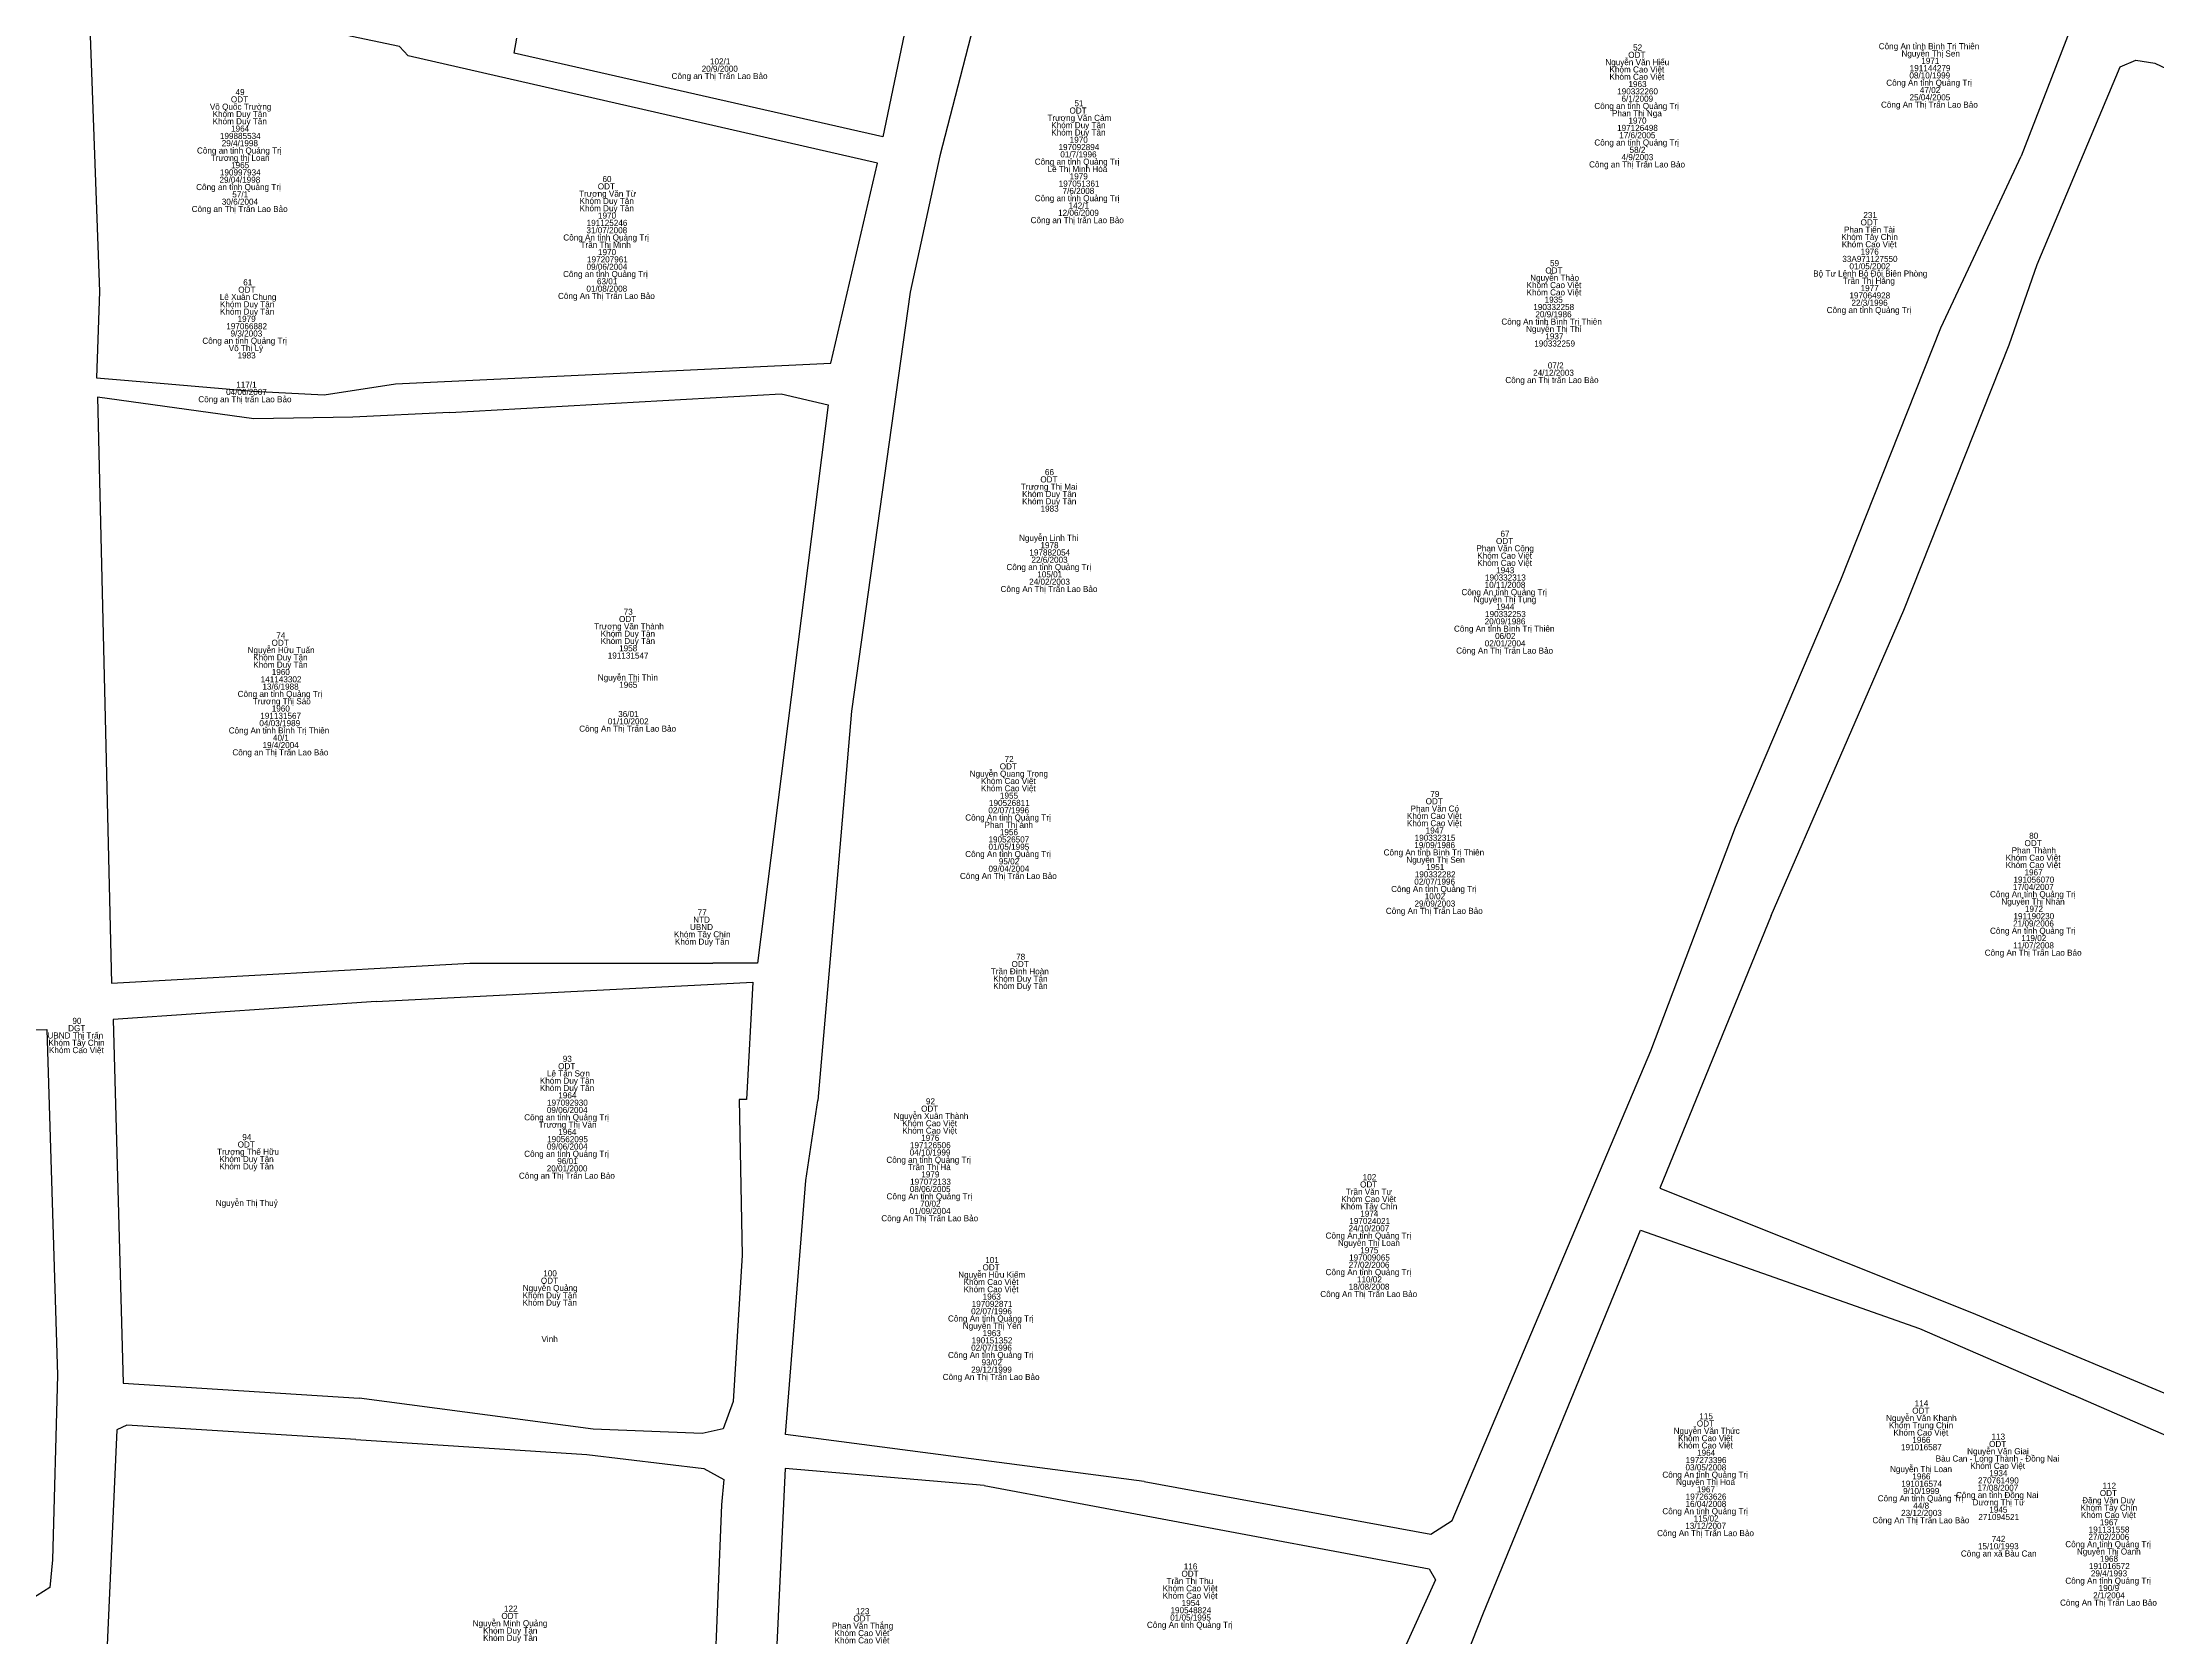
# Model space of a CAD drawing. Extents: x 535932 to 536577, y 1836990 to 1837547.
# Drawn here: x 536156.8 to 536365.2, y 1837218.2 to 1837375.4 of the extents above; entities that cross this region are included whole.
import ezdxf

# ---------------------------------------------------------------- set-up
doc = ezdxf.new("R2010")
doc.units = 0
doc.layers.add('Level 1', color=7, linetype='Continuous')
doc.layers.add('Level 23', color=7, linetype='Continuous')

msp = doc.modelspace()

# ---------------------------------------------------------------- linework, layer by layer
at = {"layer": 'Level 23'}
for p, q in [((536356.56, 1837376.6), (536351.78, 1837364.2)), ((536363.09, 1837373.65), (536364.96, 1837373.38)), ((536364.96, 1837373.38), (536409.17, 1837352.27)), ((536347.08, 1837354.16), (536351.78, 1837364.2)), ((536343.85, 1837347.28), (536347.08, 1837354.16)), ((536350.61, 1837345.6), (536353.35, 1837353.54)), ((536242.31, 1837350.8), (536236.53, 1837309.51)), ((536334, 1837322.45), (536343.85, 1837347.28)), ((536340.22, 1837319.46), (536350.61, 1837345.6)), ((536323.63, 1837298.08), (536334, 1837322.45)), ((536327.14, 1837289.36), (536340.22, 1837319.46)), ((536236.53, 1837309.51), (536235.2, 1837293.79)), ((536315.31, 1837276.04), (536323.63, 1837298.08)), ((536235.2, 1837293.79), (536233.22, 1837271.13)), ((536198.95, 1837284.67), (536222.89, 1837284.67)), ((536232.03, 1837263.26), (536233.22, 1837271.13)), ((536341.75, 1837248.67), (536350.01, 1837245.09)), ((536350.01, 1837245.09), (536356.89, 1837242.11)), ((536284.14, 1837183.46), (536298.8, 1837220.66))]:
    msp.add_line(p, q, dxfattribs=at)
for points in [[(536250.05, 1837382.83), (536245.24, 1837364.22), (536242.31, 1837350.8)], [(536192.87, 1837374.09), (536192.02, 1837375), (536161.35, 1837381.47), (536162.47, 1837350.86)], [(536242.87, 1837381.75), (536239.62, 1837366.11), (536203.32, 1837374.34), (536203.58, 1837375.84)], [(536191.61, 1837341.77), (536234.5, 1837343.81), (536239.12, 1837363.53), (536192.87, 1837374.09)], [(536353.35, 1837353.54), (536361.52, 1837373), (536363.09, 1837373.65)], [(536162.47, 1837350.86), (536162.17, 1837342.35), (536168.82, 1837341.8), (536177.59, 1837341.04), (536184.59, 1837340.69), (536191.61, 1837341.77)], [(536196.98, 1837338.93), (536187.41, 1837338.48), (536177.65, 1837338.32), (536162.26, 1837340.45), (536163.64, 1837282.69), (536198.95, 1837284.67)], [(536196.98, 1837338.93), (536229.61, 1837340.78), (536234.24, 1837339.69), (536227.27, 1837284.67), (536222.89, 1837284.67)], [(536327.14, 1837289.36), (536316.18, 1837262.49), (536346.89, 1837250.24), (536368.04, 1837241.4), (536396.87, 1837224.03), (536406.48, 1837241.75)], [(536189.73, 1837280.9), (536226.84, 1837282.79), (536226.21, 1837271.24), (536225.47, 1837271.24), (536225.79, 1837255.89)], [(536189.73, 1837280.9), (536163.82, 1837279.13), (536164.8, 1837243.3), (536188.03, 1837241.81)], [(536131.16, 1837277.37), (536157.28, 1837278.15), (536158.32, 1837244.06)], [(536265.37, 1837233.59), (536293.62, 1837228.4), (536295.72, 1837229.76), (536315.31, 1837276.04)], [(536265.37, 1837233.59), (536230.04, 1837238.24), (536232.03, 1837263.26)], [(536298.8, 1837220.66), (536314.28, 1837258.37), (536341.75, 1837248.67)], [(536225.79, 1837255.89), (536224.88, 1837241.48), (536223.9, 1837238.79), (536221.82, 1837238.34), (536211.09, 1837238.74), (536188.03, 1837241.81)], [(536158.32, 1837244.06), (536157.84, 1837225.87), (536157.57, 1837223.16), (536155.7, 1837221.98), (536137.64, 1837221.99)], [(536371.64, 1837234.71), (536366.33, 1837238.01), (536356.89, 1837242.11)], [(536187.7, 1837237.74), (536165.15, 1837239.16), (536164.15, 1837238.69), (536161.78, 1837185.33)], [(536187.7, 1837237.74), (536210.47, 1837236.25), (536222, 1837234.89), (536223.97, 1837233.81), (536223.74, 1837231.29), (536222.29, 1837195.57)], [(536249.63, 1837233.21), (536230.02, 1837234.87), (536228.09, 1837194.64)], [(536249.63, 1837233.21), (536293.46, 1837225), (536294.09, 1837223.92), (536284.83, 1837203.46)]]:
    msp.add_lwpolyline(points, dxfattribs=at)

# ---------------------------------------------------------------- texts
at = {"layer": 'Level 1'}
for s, p in [('ODT', (536313.07, 1837373.89)), ('52', (536313.55, 1837374.61)), ('Công An tỉnh Bình Trị Thiên', (536337.75, 1837374.74)), ('Nguyễn Thị Sen', (536339.99, 1837374.02)), ('Công an Thị Trấn Lao Bảo', (536218.82, 1837371.8)), ('20/9/2000', (536221.78, 1837372.52)), ('102/1', (536222.6, 1837373.24)), ('Nguyễn Văn Hiếu', (536310.81, 1837373.17)), ('Khóm Cao Việt', (536311.22, 1837372.45)), ('Khóm Cao Việt', (536311.22, 1837371.73)), ('08/10/1999', (536340.77, 1837371.86)), ('191144279', (536340.8, 1837372.58)), ('1971', (536341.94, 1837373.3)), ('49', (536175.86, 1837370.22)), ('190332260', (536311.98, 1837370.29)), ('1963', (536313.09, 1837371.01)), ('Công An tỉnh Quảng Trị', (536338.49, 1837371.14)), ('25/04/2005', (536340.78, 1837369.7)), ('47/02', (536341.8, 1837370.42)), ('Võ Quốc Trường', (536173.33, 1837368.78)), ('Khóm Duy Tân', (536173.6, 1837368.06)), ('ODT', (536175.4, 1837369.5)), ('Trương Văn Cảm', (536255.86, 1837367.68)), ('ODT', (536258.02, 1837368.4)), ('51', (536258.51, 1837369.12)), ('Công an tỉnh Quảng Trị', (536309.73, 1837368.85)), ('Phan Thị Nga', (536311.47, 1837368.13)), ('6/1/2009', (536312.4, 1837369.57)), ('Công An Thị Trấn Lao Bảo', (536337.97, 1837368.98)), ('Khóm Duy Tân', (536173.6, 1837367.34)), ('199885534', (536174.32, 1837365.9)), ('1964', (536175.42, 1837366.62)), ('Khóm Duy Tân', (536256.22, 1837366.96)), ('Khóm Duy Tân', (536256.22, 1837366.24)), ('1970', (536258.04, 1837365.52)), ('197126498', (536311.97, 1837366.69)), ('17/6/2005', (536312.18, 1837365.97)), ('1970', (536313.09, 1837367.41)), ('Công an tỉnh Quảng Trị', (536172.06, 1837364.46)), ('Trương thị Loan', (536173.42, 1837363.74)), ('29/4/1998', (536174.5, 1837365.18)), ('Công an tỉnh Quảng Trị ', (536254.6, 1837363.36)), ('197092894', (536256.94, 1837364.8)), ('01/7/1996', (536257.12, 1837364.08)), ('Công an tỉnh Quảng Trị', (536309.73, 1837365.25)), ('4/9/2003', (536312.41, 1837363.81)), ('58/2', (536313.2, 1837364.53)), ('29/04/1998', (536174.28, 1837361.58)), ('190997934', (536174.32, 1837362.3)), ('1965', (536175.42, 1837363.02)), ('60', (536212.01, 1837361.65)), ('Lê Thị Minh Hóa', (536255.86, 1837362.64)), ('1979', (536258.04, 1837361.92)), ('Công an Thị Trấn Lao Bảo', (536309.21, 1837363.09)), ('Công an tỉnh Quảng Trị ', (536171.98, 1837360.86)), ('30/6/2004', (536174.51, 1837359.42)), ('57/1', (536175.54, 1837360.14)), ('Trương Văn Từ', (536209.71, 1837360.21)), ('Khóm Duy Tân', (536209.75, 1837359.49)), ('ODT', (536211.55, 1837360.93)), ('Công an tỉnh Quảng Trị ', (536254.6, 1837359.76)), ('197051361', (536256.96, 1837361.2)), ('7/6/2008', (536257.34, 1837360.48)), ('Công an Thị Trấn Lao Bảo', (536171.54, 1837358.7)), ('Khóm Duy Tân', (536209.75, 1837358.77)), ('191125246', (536210.45, 1837357.33)), ('1970', (536211.57, 1837358.05)), ('Công an Thị trấn Lao Bảo ', (536254.19, 1837357.6)), ('12/06/2009', (536256.9, 1837358.32)), ('142/1', (536257.94, 1837359.04)), ('ODT', (536335.96, 1837357.38)), ('231', (536336.23, 1837358.1)), ('Công An tỉnh Quảng Trị', (536208.15, 1837355.89)), ('Trần Thị Minh', (536209.85, 1837355.17)), ('31/07/2008', (536210.43, 1837356.61)), ('Khóm Tây Chín', (536334.06, 1837355.94)), ('Khóm Cao Việt', (536334.11, 1837355.22)), ('Phan Tiến Tài', (536334.33, 1837356.66)), ('09/06/2004', (536210.44, 1837353.01)), ('197207961', (536210.49, 1837353.73)), ('1970', (536211.57, 1837354.45)), ('59', (536305.36, 1837353.36)), ('33A971127550', (536334.16, 1837353.78)), ('01/05/2002', (536334.86, 1837353.06)), ('1976', (536335.97, 1837354.5)), ('61', (536176.62, 1837351.47)), ('Công an tỉnh Quảng Trị ', (536208.13, 1837352.29)), ('63/01', (536211.47, 1837351.57)), ('Khóm Cao Việt', (536303.05, 1837351.2)), ('Nguyễn Thảo', (536303.41, 1837351.92)), ('ODT', (536304.9, 1837352.64)), ('Bộ Tư Lệnh Bộ Đội Biên Phòng', (536331.29, 1837352.34)), ('Trần Thị Hằng', (536334.21, 1837351.62)), ('Lê Xuân Chung', (536174.31, 1837350.03)), ('Khóm Duy Tân', (536174.33, 1837349.31)), ('ODT', (536176.13, 1837350.75)), ('Công An Thị Trấn Lao Bảo', (536207.63, 1837350.13)), ('01/08/2008', (536210.43, 1837350.85)), ('Khóm Cao Việt', (536303.05, 1837350.48)), ('190332258 ', (536303.72, 1837349.04)), ('1935 ', (536304.83, 1837349.76)), ('197064928', (536334.86, 1837350.18)), ('22/3/1996', (536335.06, 1837349.46)), ('1977', (536335.96, 1837350.9)), ('Khóm Duy Tân', (536174.33, 1837348.59)), ('197066882 ', (536174.95, 1837347.15)), ('1979 ', (536176.06, 1837347.87)), ('Công An tỉnh Bình Trị Thiên  ', (536300.57, 1837347.6)), ('Nguyễn Thị Thỉ', (536303, 1837346.88)), ('20/9/1986 ', (536303.92, 1837348.32)), ('Công an tỉnh Quảng Trị', (536332.62, 1837348.74)), ('Công an tỉnh Quảng Trị  ', (536172.59, 1837345.71)), ('Võ Thị Lý ', (536175.19, 1837344.99)), ('9/3/2003 ', (536175.37, 1837346.43)), ('190332259', (536303.81, 1837345.44)), ('1937', (536304.9, 1837346.16)), ('1983 ', (536176.06, 1837344.27)), ('24/12/2003 ', (536303.7, 1837342.56)), (' 07/2', (536304.92, 1837343.28)), ('04/06/2007 ', (536174.93, 1837340.67)), ('117/1 ', (536175.93, 1837341.39)), ('Công an Thị trấn Lao Bảo  ', (536300.96, 1837341.84)), ('Công an Thị trấn Lao Bảo  ', (536172.19, 1837339.95)), ('66', (536255.6, 1837332.77)), ('Trương Thị Mai', (536253.23, 1837331.33)), ('Khóm Duy Tân', (536253.35, 1837330.61)), ('ODT', (536255.15, 1837332.05)), ('Khóm Duy Tân', (536253.35, 1837329.89)), ('1983', (536255.17, 1837329.17)), ('Nguyễn Linh Thi', (536253.05, 1837326.29)), ('ODT', (536300.04, 1837325.98)), ('67', (536300.48, 1837326.7)), ('197882054', (536254.07, 1837324.85)), ('22/6/2003', (536254.27, 1837324.13)), ('1978', (536255.16, 1837325.57)), ('Phan Văn Công', (536298.11, 1837325.26)), ('Khóm Cao Việt', (536298.19, 1837324.54)), ('Khóm Cao Việt', (536298.19, 1837323.82)), ('Công an tỉnh Quảng Trị', (536251.81, 1837323.41)), ('24/02/2003', (536254.05, 1837321.97)), ('105/01', (536254.85, 1837322.69)), ('190332313', (536298.96, 1837322.38)), ('1943', (536300.06, 1837323.1)), ('Công An Thị Trấn Lao Bảo', (536251.23, 1837321.25)), ('Công An tỉnh Quảng Trị', (536296.64, 1837320.94)), ('Nguyễn Thị Tụng', (536297.85, 1837320.22)), ('10/11/2008', (536298.92, 1837321.66)), ('Trương Văn Thành', (536211.19, 1837317.57)), ('ODT', (536213.64, 1837318.29)), ('73', (536214.1, 1837319.01)), ('20/09/1986', (536298.92, 1837318.06)), ('190332253', (536298.96, 1837318.78)), ('1944', (536300.06, 1837319.5)), ('ODT', (536179.41, 1837315.95)), ('74', (536179.87, 1837316.67)), ('Khóm Duy Tân', (536211.84, 1837316.85)), ('Khóm Duy Tân', (536211.84, 1837316.13)), ('Công An tỉnh Bình Trị Thiên', (536295.9, 1837317.34)), ('02/01/2004', (536298.93, 1837315.9)), ('06/02', (536299.95, 1837316.62)), ('Nguyễn Hữu Tuấn', (536177.05, 1837315.23)), ('Khóm Duy Tân', (536177.61, 1837314.51)), ('Khóm Duy Tân', (536177.61, 1837313.79)), ('191131547', (536212.53, 1837314.69)), ('1958', (536213.65, 1837315.41)), ('Công An Thị Trấn Lao Bảo', (536296.12, 1837315.18)), ('141143302', (536178.34, 1837312.35)), ('13/6/1988', (536178.51, 1837311.63)), ('1960', (536179.43, 1837313.07)), ('Nguyễn Thị Thìn', (536211.55, 1837312.53)), ('1965', (536213.66, 1837311.81)), ('Công an tỉnh Quảng Trị', (536176.07, 1837310.91)), ('Trương Thị Sáo', (536177.57, 1837310.19)), ('1960', (536179.43, 1837309.47)), ('Công An tỉnh Bình Trị Thiên ', (536175.19, 1837307.31)), ('04/03/1989 ', (536178.21, 1837308.03)), ('191131567', (536178.3, 1837308.75)), ('Công An Thị Trấn Lao Bảo', (536209.72, 1837307.49)), ('01/10/2002', (536212.54, 1837308.21)), ('36/01', (536213.56, 1837308.93)), ('Công an Thị Trấn Lao Bảo', (536175.55, 1837305.15)), ('19/4/2004', (536178.52, 1837305.87)), ('40/1', (536179.55, 1837306.59)), ('Nguyễn Quang Trọng', (536248.19, 1837303.05)), ('ODT', (536251.15, 1837303.77)), ('72', (536251.63, 1837304.49)), ('Khóm Cao Việt', (536249.3, 1837302.33)), ('Khóm Cao Việt', (536249.3, 1837301.61)), ('1955', (536251.17, 1837300.89)), ('79', (536293.57, 1837301.05)), ('02/07/1996', (536250.03, 1837299.45)), ('190526811', (536250.09, 1837300.17)), ('Khóm Cao Việt', (536291.26, 1837298.89)), ('Phan Văn Có', (536291.62, 1837299.61)), ('ODT', (536293.11, 1837300.33)), ('Công An tỉnh Quảng Trị', (536247.75, 1837298.73)), ('Phan Thị ánh', (536249.65, 1837298.01)), ('1956', (536251.16, 1837297.29)), ('Khóm Cao Việt', (536291.26, 1837298.17)), ('190332315', (536292.03, 1837296.73)), ('1947', (536293.11, 1837297.45)), ('80', (536352.57, 1837296.93)), ('Công An tỉnh Quảng Trị', (536247.75, 1837295.13)), ('01/05/1995', (536250.04, 1837295.85)), ('190526507', (536250.04, 1837296.57)), ('Công An tỉnh Bình Trị Thiên', (536288.97, 1837295.29)), ('Nguyễn Thị Sen', (536291.21, 1837294.57)), ('19/09/1986', (536291.99, 1837296.01)), ('Khóm Cao Việt', (536350.26, 1837294.77)), ('Phan Thành', (536350.84, 1837295.49)), ('ODT', (536352.11, 1837296.21)), ('Công An Thị Trấn Lao Bảo', (536247.23, 1837292.97)), ('09/04/2004', (536250.04, 1837293.69)), ('95/02', (536251.06, 1837294.41)), ('190332282', (536292.04, 1837293.13)), ('1951', (536293.16, 1837293.85)), ('Khóm Cao Việt', (536350.26, 1837294.05)), ('191056070', (536351.02, 1837292.61)), ('1967', (536352.11, 1837293.33)), ('Công An tỉnh Quảng Trị', (536289.71, 1837291.69)), ('02/07/1996', (536291.99, 1837292.41)), ('10/02', (536293.02, 1837290.97)), ('Công An tỉnh Quảng Trị', (536348.71, 1837291.17)), ('Nguyễn Thị Nhân', (536349.83, 1837290.45)), ('17/04/2007', (536350.97, 1837291.89)), ('NTD', (536220.95, 1837288.66)), ('77', (536221.39, 1837289.38)), ('Công An Thị Trấn Lao Bảo', (536289.19, 1837289.53)), ('29/09/2003', (536292.01, 1837290.25)), ('191190230', (536351.02, 1837289.01)), ('1972', (536352.15, 1837289.73)), ('Khóm Tây Chín', (536219.05, 1837287.22)), ('Khóm Duy Tân', (536219.15, 1837286.5)), ('UBND', (536220.63, 1837287.94)), ('Công An tỉnh Quảng Trị', (536348.71, 1837287.57)), ('21/09/2006', (536350.99, 1837288.29)), ('119/02', (536351.8, 1837286.85)), ('ODT', (536252.31, 1837284.29)), ('78', (536252.76, 1837285.01)), ('Công An Thị Trấn Lao Bảo', (536348.19, 1837285.41)), ('11/07/2008', (536350.99, 1837286.13)), ('Trần Đình Hoàn', (536250.27, 1837283.57)), ('Khóm Duy Tân', (536250.51, 1837282.85)), ('Khóm Duy Tân', (536250.51, 1837282.13)), ('DGT', (536159.37, 1837277.97)), ('90', (536159.79, 1837278.69)), ('UBND Thị Trấn', (536157.33, 1837277.25)), ('Khóm Tây Chin', (536157.43, 1837276.53)), ('Khóm Cao Việt', (536157.48, 1837275.81)), ('ODT', (536207.64, 1837274.23)), ('93', (536208.1, 1837274.95)), ('Khóm Duy Tân', (536205.84, 1837272.79)), ('Khóm Duy Tân', (536205.84, 1837272.07)), ('Lê Tấn Sơn', (536206.54, 1837273.51)), ('09/06/2004', (536206.53, 1837269.91)), ('197092930', (536206.55, 1837270.63)), ('1964', (536207.66, 1837271.35)), ('ODT', (536243.4, 1837270.04)), ('92', (536243.88, 1837270.76)), ('Công an tỉnh Quảng Trị', (536204.3, 1837269.19)), ('Trương Thị Vân', (536205.73, 1837268.47)), ('1964', (536207.66, 1837267.75)), ('Nguyễn Xuân Thành', (536240.7, 1837269.32)), ('Khóm Cao Việt', (536241.55, 1837268.6)), ('Khóm Cao Việt', (536241.55, 1837267.88)), ('Trương Thế Hữu', (536174.04, 1837265.79)), ('ODT', (536176.07, 1837266.51)), ('94', (536176.53, 1837267.23)), ('Công an tỉnh Quảng Trị', (536204.3, 1837265.59)), ('09/06/2004', (536206.53, 1837266.31)), ('190562095', (536206.56, 1837267.03)), ('04/10/1999', (536242.28, 1837265.72)), ('197126506', (536242.3, 1837266.44)), ('1976', (536243.41, 1837267.16)), ('Khóm Duy Tân', (536174.27, 1837265.07)), ('Khóm Duy Tân', (536174.27, 1837264.35)), ('Công an Thị Trấn Lao Bảo', (536203.78, 1837263.43)), ('20/01/2000', (536206.52, 1837264.15)), ('96/01', (536207.56, 1837264.87)), ('Công an tỉnh Quảng Trị ', (536239.98, 1837265)), ('Trần Thị Hà', (536242.09, 1837264.28)), ('1979', (536243.42, 1837263.56)), ('Công An tỉnh Quảng Trị', (536240, 1837261.4)), ('08/06/2005', (536242.29, 1837262.12)), ('197072133', (536242.32, 1837262.84)), ('Trần Văn Tư', (536285.24, 1837261.85)), ('ODT', (536286.65, 1837262.57)), ('102', (536286.91, 1837263.29)), ('Nguyễn Thị Thuỷ', (536173.91, 1837260.75)), ('Công An Thị Trấn Lao Bảo', (536239.48, 1837259.24)), ('01/09/2004', (536242.29, 1837259.96)), ('70/02', (536243.31, 1837260.68)), ('Khóm Tây Chín', (536284.75, 1837260.41)), ('Khóm Cao Việt', (536284.8, 1837261.13)), ('1974', (536286.67, 1837259.69)), ('Công An tỉnh Quảng Trị', (536283.25, 1837257.53)), ('24/10/2007', (536285.51, 1837258.25)), ('197024021', (536285.59, 1837258.97)), ('101', (536249.72, 1837255.12)), ('Nguyễn Thị Loan', (536284.46, 1837256.81)), ('197009065', (536285.57, 1837255.37)), ('1975', (536286.67, 1837256.09)), ('ODT', (536205.94, 1837253.09)), ('100', (536206.18, 1837253.81)), ('Nguyễn Hữu Kiếm', (536247.06, 1837253.68)), ('Khóm Cao Việt', (536247.6, 1837252.96)), ('ODT', (536249.45, 1837254.4)), ('Công An tỉnh Quảng Trị', (536283.25, 1837253.93)), ('27/02/2006', (536285.53, 1837254.65)), ('110/02', (536286.34, 1837253.21)), ('Khóm Duy Tân', (536204.14, 1837251.65)), ('Khóm Duy Tân', (536204.14, 1837250.93)), ('Nguyễn Quảng', (536204.16, 1837252.37)), ('Khóm Cao Việt', (536247.6, 1837252.24)), ('1963', (536249.47, 1837251.52)), ('Công An Thị Trấn Lao Bảo', (536282.73, 1837251.77)), ('18/08/2008', (536285.53, 1837252.49)), ('Công An tỉnh Quảng Trị', (536246.05, 1837249.36)), ('Nguyễn Thị Yến', (536247.51, 1837248.64)), ('02/07/1996', (536248.33, 1837250.08)), ('197092871', (536248.39, 1837250.8)), ('Vinh', (536206, 1837247.33)), ('190151352', (536248.38, 1837247.2)), ('1963', (536249.47, 1837247.92)), ('Công An tỉnh Quảng Trị', (536246.05, 1837245.76)), ('02/07/1996', (536248.33, 1837246.48)), ('93/02', (536249.36, 1837245.04)), ('Công An Thị Trấn Lao Bảo', (536245.53, 1837243.6)), ('29/12/1999', (536248.33, 1837244.32)), ('114', (536341.29, 1837241)), ('Nguyễn Văn Thức', (536317.54, 1837238.29)), ('ODT', (536319.83, 1837239.01)), ('115', (536320.07, 1837239.73)), ('Nguyễn Văn Khanh', (536338.47, 1837239.56)), ('Khóm Trung Chín', (536338.75, 1837238.84)), ('ODT', (536341.05, 1837240.28)), ('Khóm Cao Việt', (536317.98, 1837237.57)), ('Khóm Cao Việt', (536317.98, 1837236.85)), ('Khóm Cao Việt', (536339.2, 1837238.12)), ('191016587', (536339.94, 1837236.68)), ('1966', (536341.06, 1837237.4)), ('Nguyễn Văn Giai', (536346.46, 1837236.28)), ('ODT', (536348.62, 1837237)), ('113', (536348.86, 1837237.72)), ('03/05/2008', (536318.71, 1837234.69)), ('197273396', (536318.73, 1837235.41)), ('1964', (536319.85, 1837236.13)), ('Nguyễn Thị Loan', (536338.86, 1837234.52)), ('Bàu Can - Long Thành - Đồng Nai', (536343.36, 1837235.56)), ('Khóm Cao Việt', (536346.77, 1837234.84)), ('Công An tỉnh Quảng Trị', (536316.43, 1837233.97)), ('Nguyễn Thị Hoa', (536317.79, 1837233.25)), ('1967', (536319.83, 1837232.53)), ('191016574', (536339.97, 1837233.08)), ('9/10/1999', (536340.15, 1837232.36)), ('1966', (536341.06, 1837233.8)), ('17/08/2007', (536347.48, 1837232.68)), ('270761490', (536347.53, 1837233.4)), ('1934', (536348.64, 1837234.12)), ('ODT', (536359.53, 1837232.16)), ('112', (536359.79, 1837232.88)), ('Công An tỉnh Quảng Trị', (536316.43, 1837230.37)), ('16/04/2008', (536318.71, 1837231.09)), ('197263626', (536318.73, 1837231.81)), ('Công An tỉnh Quảng Trị', (536337.65, 1837231.64)), ('23/12/2003', (536339.95, 1837230.2)), ('44/8', (536341.15, 1837230.92)), ('Công an tỉnh Đồng Nai', (536345.36, 1837231.96)), ('Dương Thị Tư', (536347, 1837231.24)), ('1945', (536348.64, 1837230.52)), ('Khóm Tây Chín', (536357.63, 1837230.72)), ('Khóm Cao Việt', (536357.68, 1837230)), ('Đặng Văn Duy', (536357.79, 1837231.44)), ('Công An Thị Trấn Lao Bảo', (536315.91, 1837228.21)), ('13/12/2007', (536318.69, 1837228.93)), ('115/02', (536319.52, 1837229.65)), ('Công An Thị Trấn Lao Bảo', (536337.13, 1837229.48)), ('271094521', (536347.56, 1837229.8)), ('191131558', (536358.43, 1837228.56)), ('1967', (536359.53, 1837229.28)), ('Công an xã Bàu Can', (536345.84, 1837226.2)), ('15/10/1993', (536347.52, 1837226.92)), ('742', (536348.88, 1837227.64)), ('Công An tỉnh Quảng Trị', (536356.13, 1837227.12)), ('Nguyễn Thị Oanh', (536357.27, 1837226.4)), ('27/02/2006', (536358.41, 1837227.84)), ('ODT', (536269.05, 1837224.21)), ('116', (536269.28, 1837224.93)), ('191016572', (536358.46, 1837224.96)), ('29/4/1993', (536358.65, 1837224.24)), ('1968', (536359.54, 1837225.68)), ('Khóm Cao Việt', (536267.2, 1837222.77)), ('Khóm Cao Việt', (536267.2, 1837222.05)), ('Trần Thị Thu', (536267.59, 1837223.49)), ('Công An tỉnh Quảng Trị', (536356.13, 1837223.52)), ('2/1/2004', (536358.87, 1837222.08)), ('190/9', (536359.42, 1837222.8)), ('ODT', (536202.05, 1837220.05)), ('122', (536202.31, 1837220.77)), ('ODT', (536236.73, 1837219.8)), ('123', (536236.97, 1837220.52)), ('01/05/1995', (536267.94, 1837219.89)), ('190548824', (536267.97, 1837220.61)), ('1954', (536269.07, 1837221.33)), ('Công An Thị Trấn Lao Bảo', (536355.61, 1837221.36)), ('Nguyễn Minh Quảng', (536199.22, 1837219.33)), ('Khóm Duy Tân', (536200.25, 1837218.61)), ('Khóm Duy Tân', (536200.25, 1837217.89)), ('Phan Văn Thắng', (536234.63, 1837219.08)), ('Khóm Cao Việt', (536234.88, 1837218.36)), ('Khóm Cao Việt', (536234.88, 1837217.64)), ('Công An tỉnh Quảng Trị', (536265.65, 1837219.17))]:
    msp.add_text(s, height=0.6, dxfattribs=at).set_placement(p)

doc.saveas('drawing.dxf')
